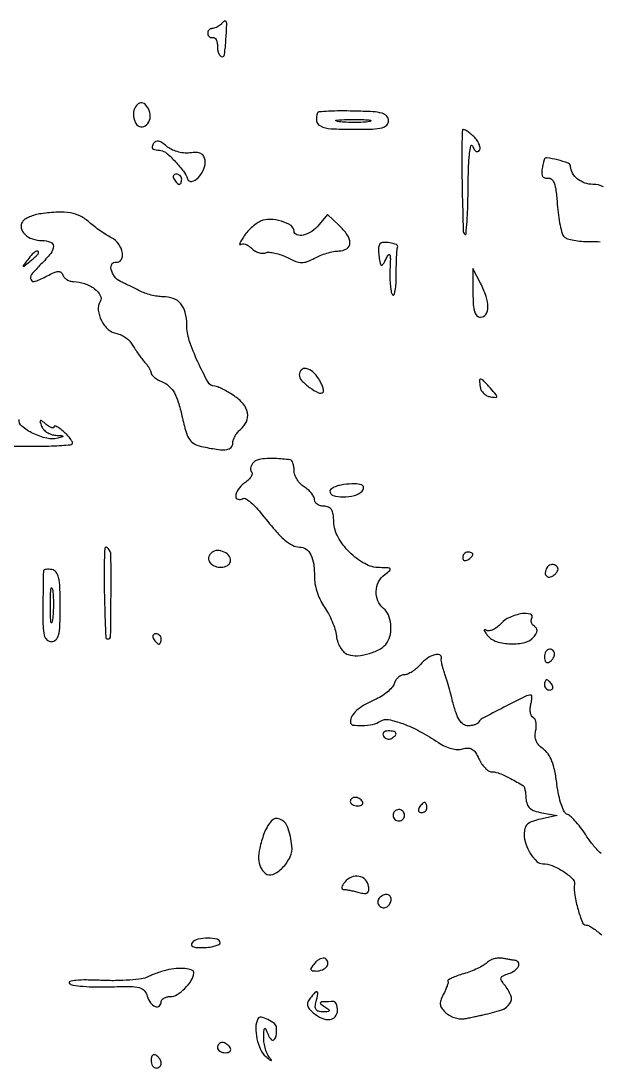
# Model space of a CAD drawing. Extents: x 0 to 5034, y 0 to 2560.
# Drawn here: x 3638.5 to 3751.9, y 733 to 938 of the extents above; entities that cross this region are included whole.
import ezdxf

# ---------------------------------------------------------------- set-up
doc = ezdxf.new("R2010")
doc.units = 0

msp = doc.modelspace()

# ---------------------------------------------------------------- linework, layer by layer
for points in [[(3677.583333, 937.25, -0.052335), (3677.228895, 936.962896, -0.038368), (3676.784375, 936.720312, -0.03908), (3676.322312, 936.554398, -0.066753), (3675.916667, 936.5, 0.111468), (3675.574851, 936.422839, 0.110936), (3675.298646, 936.20625, 0.10525), (3675.131695, 935.88169, 0.091513), (3675.1, 935.5, 0.093907), (3675.206961, 935.137515, 0.113761), (3675.435, 934.867188, 0.119228), (3675.749164, 934.732072, 0.11039), (3676.1, 934.75, -0.232169), (3676.442282, 934.685836, -0.114046), (3676.735625, 934.339063, -0.075282), (3676.934584, 933.748063, -0.04364), (3677, 933, 0.044491), (3677.068259, 932.234412, 0.064329), (3677.272868, 931.5875, 0.084193), (3677.573916, 931.150091, 0.202712), (3677.928911, 931, 0.382837), (3678.395371, 931.418492, 0.009673), (3678.668828, 934.484437, 0.009699), (3678.823056, 937.553217, 0.407511), (3678.416667, 937.995516, 0.194587), (3678.36297, 937.977087, 0.003712), (3678.1375, 937.77837, 0.008422), (3677.876808, 937.537123, 0.005469)], [(3660.699509, 920.659316, 0.076488), (3660.565839, 920.043451, 0.047164), (3660.590506, 919.300927, 0.046126), (3660.757543, 918.552737, 0.060507), (3661.050879, 917.917675, 0.224064), (3662.021365, 917.286861, 0.229344), (3663.111564, 917.642541, 0.15618), (3663.801713, 918.921971, 0.138688), (3663.664167, 920.432783, 0.087523), (3663.010407, 921.520931, 0.197231), (3662.166094, 921.945283, 0.219014), (3661.333627, 921.636724, 0.104936)], [(3696.58889, 920, 0.142704), (3696.387311, 918.442406, 0.249951), (3697.148608, 917.429784, 0.094645), (3699.231605, 916.903346, 0.014706), (3703.5, 916.777778, 0.007496), (3707.363986, 916.835709, 0.052558), (3709.228504, 917.088963, 0.141697), (3710.146873, 917.616667, 0.194326), (3710.5, 918.490951, 0.192961), (3710.14918, 919.366147, 0.136563), (3709.229353, 919.913621, 0.052915), (3707.382432, 920.211104, 0.008091), (3703.653755, 920.352062, 0.006897), (3701.013633, 920.372687, 0.010953), (3698.754375, 920.309668, 0.005058), (3696.867459, 920.196491, 0.279068)], [(3706.767909, 918.285474, -0.024559), (3705.487453, 918.154945, -0.012695), (3703.878422, 918.111345, -0.01259), (3702.218327, 918.150328, -0.018638), (3700.767909, 918.275269, -0.069146), (3700.205163, 918.425738, -0.756877), (3700.222448, 918.564056, -0.031761), (3701.352754, 918.662864, -0.005499), (3703.5, 918.690131, -0.005888), (3705.655786, 918.668409, -0.025342), (3706.934948, 918.575472, -0.556092), (3707.000181, 918.434198, -0.212532)], [(3724.958333, 916.654988, 0.016523), (3724.814346, 911.933256, 0.004975), (3724.904212, 904.749154, 0.001105), (3725.095481, 896.996863, 0.191936), (3725.416667, 896.25, 0.635041), (3725.651985, 896.33488, 0.005782), (3725.849292, 898.751042, 0.010144), (3726.001732, 901.820092, 0.005564), (3726.070285, 905.583333, -0.006904), (3726.148821, 909.341168, -0.017148), (3726.338486, 912.085727, -0.036552), (3726.599053, 913.547859, -0.7287), (3726.897783, 913.566376, 0.040731), (3727.245719, 912.85459, 0.118971), (3727.624753, 912.465969, 0.229709), (3727.986485, 912.42621, 0.170399), (3728.303916, 912.68273, 0.181096), (3728.409157, 913.214827, 0.068707), (3728.181644, 913.949687, 0.056447), (3727.684949, 914.759428, 0.043088), (3726.976419, 915.521341, 0.018192), (3726.214532, 916.162008, 0.037766), (3725.568333, 916.592161, 0.06422), (3725.121073, 916.772647, 0.471561)], [(3664.54026, 914.065143, 0.046688), (3664.211439, 913.401904, 0.292736), (3664.284036, 913.048493, 0.154808), (3664.70736, 912.821901, 0.013117), (3665.942761, 912.625, -0.148929), (3667.049545, 912.120743, -0.023785), (3668.775985, 910.44415, -0.026816), (3670.363977, 908.55447, -0.081051), (3671.143179, 907.070462, 0.38357), (3671.979316, 906.595578, 0.152069), (3673.227225, 907.306494, 0.086831), (3674.342934, 909.017221, 0.138959), (3674.564965, 910.735128, 0.096473), (3674.281988, 911.535178, 0.149134), (3673.745746, 912.027173, 0.106703), (3672.879821, 912.233311, 0.035536), (3671.570746, 912.167883, -0.056082), (3670.372165, 912.157173, -0.044566), (3669.100904, 912.404543, -0.045485), (3667.926273, 912.863068, -0.068228), (3667.018757, 913.483025, 0.034494), (3666.183711, 914.13999, 0.091998), (3665.492631, 914.443783, 0.151762), (3664.948715, 914.405352, 0.16278)], [(3668.5, 907, 0.029505), (3668.768994, 906.617226, 0.035638), (3669.066025, 906.29375, 0.038439), (3669.34829, 906.065539, 0.151918), (3669.559017, 906, 0.210953), (3669.727648, 906.07446, 0.081139), (3669.870461, 906.29375, 0.061769), (3669.967655, 906.617151, 0.042167), (3670, 907, 0.105053), (3669.918938, 907.381556, 0.099167), (3669.688914, 907.70625, 0.09642), (3669.345238, 907.923877, 0.093332), (3668.940983, 908, 0.108972), (3668.586039, 907.921712, 0.182303), (3668.3746, 907.70625, 0.161196), (3668.343488, 907.3821, 0.082592)], [(3642.50325, 900.258961, 0.030526), (3641.305071, 900.007797, 0.033347), (3640.182332, 899.617787, 0.035445), (3639.279019, 899.156816, 0.119184), (3638.810453, 898.693306, 0.19889), (3638.609619, 897.456048, 0.143338), (3639.308256, 896.225813, 0.1079), (3640.775915, 895.316634, 0.085116), (3642.622445, 895, -0.085815), (3644.315286, 894.7073, -0.327982), (3644.879859, 893.872285, -0.161024), (3644.36126, 892.488805, -0.026869), (3642.439394, 890.348485, 0.025529), (3640.613646, 888.326131, 0.303603), (3640.519678, 887.327134, 0.377795), (3641.350634, 887.021336, 0.029926), (3643.665143, 888.081827, -0.018215), (3645.034822, 888.748626, -0.090777), (3645.862822, 888.947371, -0.190722), (3646.392731, 888.77035, -0.137748), (3646.74697, 888.25, 0.105822), (3647.031665, 887.769395, 0.068347), (3647.532964, 887.356778, 0.064135), (3648.164816, 887.071507, 0.068792), (3648.833333, 886.964565, -0.076669), (3651.002567, 886.582599, -0.078341), (3652.938241, 885.565752, -0.105121), (3654.074569, 884.273455, -0.272824), (3654.049639, 883.080318, 0.168639), (3653.674232, 881.39712, 0.09052), (3654.300731, 879.337145, 0.088427), (3655.635483, 877.589303, 0.149433), (3657.284878, 876.801597, -0.073393), (3658.135542, 876.542739, -0.046509), (3659.028803, 876.0135, -0.045771), (3659.827823, 875.313692, -0.0619), (3660.397872, 874.542232, 0.015381), (3660.910899, 873.693112, 0.010484), (3661.543438, 872.758983, 0.010574), (3662.19215, 871.882826, 0.020868), (3662.75, 871.220803, -0.025462), (3663.228429, 870.642336, -0.027449), (3663.632812, 870.032101, -0.028415), (3663.918496, 869.47458, -0.104558), (3664, 869.089086, 0.195554), (3664.148604, 868.723662, 0.034973), (3664.709347, 868.223446, 0.033187), (3665.490085, 867.698271, 0.024572), (3666.414798, 867.220774, -0.083925), (3667.638227, 866.392759, -0.075714), (3668.57294, 865.181442, -0.052916), (3669.335969, 863.378419, -0.018613), (3670.0521, 860.657799, 0.01386), (3670.847172, 857.516287, 0.083084), (3671.565315, 855.996333, 0.133689), (3672.580543, 855.144995, 0.058723), (3674.262301, 854.59754, 0.013107), (3677.19951, 854.089771, 0.070137), (3678.821183, 854.081782, 0.173917), (3679.663988, 854.520027, 0.188926), (3680, 855.377555, -0.086594), (3680.107783, 855.995234, -0.04354), (3680.440625, 856.71614, -0.041499), (3680.926058, 857.421878, -0.048188), (3681.5, 858, 0.113681), (3682.671516, 859.535686, 0.154261), (3682.877573, 861.256421, 0.129541), (3682.04358, 863.007107, 0.069899), (3680.25, 864.608999, 0.014748), (3679.12382, 865.31496, 0.017234), (3678.014063, 865.915441, 0.016368), (3677.04984, 866.356231, 0.09278), (3676.5, 866.474009, -0.264922), (3675.154165, 867.287949, -0.020091), (3673.158463, 871.228998, -0.026851), (3671.494914, 875.45669, -0.080471), (3671, 878.51189, 0.060261), (3670.708302, 880.923391, 0.117757), (3669.827657, 882.635016, 0.131409), (3668.346666, 883.647901, 0.084836), (3666.286431, 884, -0.039551), (3665.238597, 884.083016, -0.022644), (3663.995522, 884.339406, -0.02251), (3662.761235, 884.712706, -0.034554), (3661.736431, 885.155426, 0.00219), (3660.770366, 885.649184, 0.001707), (3659.716327, 886.177587, 0.001725), (3658.730911, 886.663152, 0.004198), (3658, 887.012609, -0.123827), (3656.858485, 887.943262, -0.103435), (3656.198687, 889.365845, -0.188019), (3656.352358, 890.428901, -0.327934), (3657.126191, 890.776118, 0.314568), (3658.144702, 891.203786, 0.188047), (3658.406174, 892.549056, 0.107659), (3657.656615, 894.350627, 0.125539), (3656.256886, 895.559248, -0.023226), (3655.248992, 896.121611, -0.012718), (3654.066239, 896.897885, -0.012652), (3652.902758, 897.748959, -0.01968), (3651.949268, 898.545912, 0.06708), (3650.191402, 899.752678, 0.072186), (3648.219429, 900.413889, 0.056838), (3645.768305, 900.575522, 0.024477)], [(3685.451172, 898.794836, 0.051291), (3684.569754, 898.28439, 0.028977), (3683.61278, 897.50201, 0.028643), (3682.729722, 896.591757, 0.041462), (3682.069893, 895.686951, 0.009629), (3681.603693, 894.887527, 0.033763), (3681.349258, 894.348741, 0.280234), (3681.373811, 894.208037, 0.42397), (3681.487769, 894.202381, -0.182975), (3681.88086, 894.364174, -0.08647), (3682.431842, 894.284282, -0.067946), (3683.053088, 893.982506, -0.049421), (3683.647987, 893.494871, 0.062083), (3684.289956, 892.995202, 0.058043), (3685.049333, 892.654783, 0.062244), (3685.806234, 892.516154, 0.106203), (3686.438682, 892.614844, -0.112041), (3687.163335, 892.71937, -0.035112), (3688.254503, 892.554354, -0.033095), (3689.484234, 892.192133, -0.031168), (3690.6812, 891.664858, 0.026553), (3692.318551, 890.925485, 0.087946), (3693.474194, 890.696487, 0.0962), (3694.580214, 890.888198, 0.035551), (3696.021457, 891.557068, -0.031392), (3697.134977, 892.085134, -0.022691), (3698.432866, 892.536495, -0.023049), (3699.710415, 892.853494, -0.045376), (3700.75, 892.964565, 0.132459), (3702.309212, 893.411457, 0.262719), (3702.922316, 894.496175, 0.154891), (3702.408718, 896.117855, 0.051726), (3700.753168, 898.015332), (3698.506336, 900.108574), (3696.842876, 898.054287, -0.077384), (3695.462112, 896.804426, -0.084059), (3693.804056, 896.076883, -0.138779), (3692.530909, 896.115121, -0.327226), (3692, 896.839485, 0.25832), (3691.400312, 897.922777, 0.067469), (3689.523028, 898.772151, 0.062821), (3687.266899, 899.147079, 0.115923)], [(3708.689105, 894.160933, 0.097979), (3708.532582, 893.558353, 0.031064), (3708.535663, 892.62541, 0.027666), (3708.672678, 891.496037, 0.019672), (3708.945285, 890.25, 0.413515), (3709.103744, 890.156759, 0.149812), (3709.350257, 890.307812, 0.053469), (3709.686499, 890.782002, 0.020835), (3710.049683, 891.5, -0.052643), (3710.474956, 892.222798, -0.609362), (3710.725731, 892.18213, -0.084108), (3710.839239, 891.418997, -0.006162), (3710.770133, 889.292598, 0.016273), (3710.749731, 887.629529, 0.021307), (3710.845237, 886.112774, 0.019461), (3711.024127, 884.882629, 0.151665), (3711.290735, 884.375931, 0.541487), (3711.563059, 884.433169, 0.048467), (3711.791654, 885.245846, 0.030038), (3711.950129, 886.590854, 0.014308), (3712, 888.333333, -0.004962), (3712.018214, 890.168583, -0.006774), (3712.073438, 891.821476, -0.004618), (3712.151071, 893.201861, -0.074981), (3712.25, 893.654671, 0.405954), (3712.012452, 894.206533, 0.063043), (3710.747977, 894.552603, 0.054796), (3709.32815, 894.597689, 0.266982)], [(3639.872445, 891.25, 0.001576), (3638.99236, 890.120493, 0.377591), (3639, 890, 0.377591), (3639.120493, 889.99236, 0.001576), (3640.25, 890.872445, 0.012436), (3640.920402, 891.425681, 0.017649), (3641.485938, 891.952641, 0.013803), (3641.91885, 892.410139, 0.184603), (3642, 892.622445, 0.307699), (3641.806605, 892.90695, 0.241985), (3641.426111, 892.869516, 0.065617), (3640.76332, 892.306759, 0.017685)], [(3727.006161, 884.75, 0.015232), (3727.073805, 882.431305, 0.061345), (3727.329973, 881.04064, 0.125128), (3727.797822, 880.283791, 0.194439), (3728.5, 880, 0.253353), (3729.52673, 880.555935, 0.145345), (3729.939681, 881.941793, 0.081177), (3729.592184, 884.080537, 0.039435), (3728.506161, 886.635693), (3727.012321, 889.5)], [(3693, 868.740547, 0.194219), (3693.452253, 867.620181, 0.043231), (3695.039929, 866.235911, 0.042929), (3696.77222, 865.186071, 0.321553), (3697.666667, 865.333333, 0.240039), (3697.768334, 865.646152, 0.039602), (3697.615189, 866.282724, 0.036069), (3697.296107, 867.064837, 0.0247), (3696.828741, 867.902621, 0.071535), (3695.674422, 869.270095, 0.128562), (3694.374516, 869.932326, 0.240447), (3693.422007, 869.682525, 0.213765)], [(3728.421612, 866.333129, 0.09263), (3728.646753, 865.67682, 0.072374), (3729.109412, 865.080312, 0.071263), (3729.731133, 864.632391, 0.084275), (3730.419513, 864.408934, 0.016801), (3731.480636, 864.289449, 0.435285), (3731.671436, 864.464567, 0.18237), (3731.53755, 864.827239, 0.005286), (3730.431397, 866.075805, 0.00571), (3728.982671, 867.640342, 0.172957), (3728.512934, 867.878874, 0.473108), (3728.278537, 867.657664, 0.019066)], [(3683.953065, 851.443447, 0.062898), (3683.64616, 850.961555, 0.075527), (3683.492259, 850.447133, 0.088746), (3683.50957, 849.980733, 0.143797), (3683.698344, 849.63499, -0.272976), (3683.795108, 849.259836, -0.080208), (3683.531165, 848.700072, -0.056213), (3682.969138, 848.050137, -0.033634), (3682.172938, 847.408577, 0.088526), (3681.03834, 846.268962, 0.135819), (3680.581042, 844.962142, 0.357846), (3681.021304, 844.346317, 0.206985), (3681.977947, 844.486371, -0.276225), (3682.45932, 844.493382, -0.036913), (3683.333718, 843.897435, -0.034132), (3684.358315, 842.961384, -0.02216), (3685.414112, 841.752683, 0.008415), (3688.277092, 838.287316, 0.035151), (3690.174718, 836.359853, 0.061887), (3691.668805, 835.339208, 0.119487), (3693.067977, 835, -0.153696), (3694.354137, 834.59508, -0.129251), (3695.2823, 833.50139, -0.081249), (3695.831917, 831.62187, -0.030597), (3696, 828.87772, 0.052986), (3696.14129, 827.548181, 0.03032), (3696.575885, 825.992217, 0.029976), (3697.209624, 824.463206, 0.043402), (3697.960458, 823.209507, -0.03512), (3698.737942, 821.958713, -0.023689), (3699.451836, 820.436642, -0.023909), (3700.004508, 818.890925, -0.043005), (3700.284504, 817.574807, 0.049899), (3700.565666, 816.337126, 0.060434), (3701.076564, 815.262562, 0.067727), (3701.765872, 814.443822, 0.098234), (3702.574046, 813.959456, 0.107458), (3704.435933, 813.716044, 0.053719), (3706.779181, 814.170178, 0.054018), (3708.936829, 815.099499, 0.123066), (3710.214335, 816.312561, 0.097131), (3710.853282, 817.946747, 0.07149), (3710.924053, 819.894312, 0.073665), (3710.450826, 821.721091, 0.119953), (3709.5, 823, -0.119374), (3708.404298, 824.470263, -0.110608), (3708.062536, 826.322037, -0.10896), (3708.542719, 828.16503, -0.112863), (3709.75, 829.607954, 0.015228), (3710.746897, 830.413708, 0.393295), (3710.782199, 830.729983, 0.226399), (3710.417213, 830.923369, 0.007605), (3708.740898, 830.968197, -0.124732), (3705.81411, 831.745869, -0.069406), (3702.850165, 833.982653, -0.06916), (3700.599873, 836.957395, -0.120859), (3699.783211, 839.920007, 0.030922), (3699.648713, 841.406265, 0.102595), (3699.307839, 842.321446, 0.152886), (3698.721727, 842.821518, 0.101074), (3697.84782, 843, -0.066375), (3697.141456, 843.094184, -0.083481), (3696.542797, 843.369964, -0.099335), (3696.142407, 843.779167, -0.14513), (3696, 844.259453, 0.121331), (3695.859221, 844.831058, 0.047568), (3695.4125, 845.515842, 0.043473), (3694.765207, 846.196905, 0.041443), (3694, 846.767927, -0.063621), (3693.234941, 847.39336, -0.051408), (3692.5875, 848.235059, -0.053089), (3692.146968, 849.154347, -0.085407), (3692, 850.008474, 0.035672), (3691.9451, 850.776993, 0.051182), (3691.779687, 851.438854, 0.063826), (3691.537948, 851.909309, 0.218573), (3691.25, 852.081242, 0.012385), (3688.269939, 852.329553, 0.036403), (3686.21308, 852.299911, 0.055411), (3684.804097, 852.017384, 0.143337)], [(3701.75, 847.219284, 0.031551), (3700.696798, 847.016258, 0.045988), (3699.807813, 846.696355, 0.055888), (3699.187596, 846.316954, 0.231545), (3699, 845.933578, 0.333628), (3699.637863, 845.084033, 0.072273), (3701.574044, 844.814269, 0.063074), (3703.80313, 845.109868, 0.127462), (3705.337132, 845.970707, 0.225614), (3705.59723, 846.657417, 0.296809), (3705.197385, 847.173902, 0.090489), (3703.863164, 847.381652, 0.02534)], [(3654.954545, 834.666667, 0.017397), (3654.801393, 830.067155, 0.00734), (3654.90146, 823.885143, 0.001559), (3655.123181, 817.363092, 0.403389), (3655.5, 817, 0.409632), (3656.085704, 817.5766, 0.002636), (3656.168699, 825.560386, 0.003595), (3656.15249, 833.404201, 0.196508), (3655.590909, 834.742424, 0.062184), (3655.36102, 834.921281, 0.165351), (3655.160227, 834.96392, 0.232014), (3655.01922, 834.872651, 0.118628)], [(3676.088346, 834.054601, 0.081271), (3675.626723, 833.653176, 0.091894), (3675.340584, 833.141119, 0.100702), (3675.272243, 832.599769, 0.12018), (3675.430902, 832.111803, 0.138169), (3676.254859, 831.355485, 0.103313), (3677.45118, 831.034511, 0.107721), (3678.634821, 831.223565, 0.162463), (3679.429973, 831.886693, 0.254965), (3679.484338, 832.88723, 0.138446), (3678.648883, 833.839493, 0.11519), (3677.304206, 834.324455, 0.169172)], [(3725, 832.940983, 0.108972), (3725.078288, 832.586039, 0.182303), (3725.29375, 832.3746, 0.161196), (3725.6179, 832.343488, 0.082592), (3726, 832.5, 0.029505), (3726.382774, 832.768994, 0.035638), (3726.70625, 833.066025, 0.038439), (3726.934461, 833.34829, 0.151918), (3727, 833.559017, 0.210953), (3726.92554, 833.727648, 0.081139), (3726.70625, 833.870461, 0.061769), (3726.382849, 833.967655, 0.042167), (3726, 834, 0.105053), (3725.618444, 833.918938, 0.099167), (3725.29375, 833.688914, 0.09642), (3725.076123, 833.345238, 0.093332)], [(3642.944444, 830.411516, 0.029298), (3642.920813, 830.099578, 0.00038), (3642.888889, 828.13807, 0.0011), (3642.858645, 825.866702, 0.000721), (3642.833333, 823.25, 0.007753), (3642.8605, 819.516445, 0.054877), (3643.099562, 817.721774, 0.148097), (3643.623284, 816.840354, 0.187298), (3644.5, 816.5, 0.191111), (3645.379486, 816.848902, 0.143909), (3645.910049, 817.75525, 0.053405), (3646.164173, 819.597982, 0.007584), (3646.222222, 823.425055, 0.008702), (3646.158814, 827.068017, 0.046653), (3645.905523, 829.035322, 0.104955), (3645.413304, 830.107373, 0.198938), (3644.611111, 830.586571, 0.024082), (3643.989652, 830.647403, 0.038537), (3643.456944, 830.632689, 0.045466), (3643.068198, 830.555698, 0.295752)], [(3741.468963, 830.949781, 0.116221), (3741.141241, 829.967994, 0.258096), (3741.448742, 829.268926, 0.251496), (3742.214666, 829.146534, 0.113251), (3743.103799, 829.703799, 0.053431), (3743.515485, 830.214314, 0.136091), (3743.655459, 830.664644, 0.169261), (3743.531428, 831.059296, 0.094625), (3743.156231, 831.403444, 0.105525), (3742.716563, 831.560607, 0.099247), (3742.240657, 831.529717, 0.096292), (3741.801911, 831.315254, 0.09291)], [(3644.724731, 820.767909, -0.069146), (3644.574262, 820.205163, -0.756877), (3644.435944, 820.222448, -0.031761), (3644.337136, 821.352754, -0.005499), (3644.309869, 823.5, -0.005888), (3644.331591, 825.655786, -0.025342), (3644.424528, 826.934948, -0.556092), (3644.565802, 827.000181, -0.212532), (3644.714526, 826.767909, -0.024559), (3644.845055, 825.487453, -0.012695), (3644.888655, 823.878422, -0.01259), (3644.849672, 822.218327, -0.018638)], [(3732.521341, 820.023581, -0.045278), (3731.754483, 819.31668, -0.057855), (3730.930189, 818.824071, -0.069838), (3730.174439, 818.603777, -0.172598), (3729.616353, 818.71554, 0.118121), (3729.327911, 818.806133, 0.509579), (3729.231084, 818.690568, 0.092278), (3729.405376, 818.309726, 0.017071), (3729.872445, 817.691958, 0.149025), (3731.633264, 816.504259, 0.066728), (3734.416637, 816.042835, 0.06718), (3737.19339, 816.330229, 0.16158), (3738.926114, 817.410972, 0.042246), (3739.399075, 818.090157, 0.118701), (3739.562231, 818.641842, 0.164411), (3739.434061, 819.096706, 0.104543), (3739.032246, 819.480071, -0.086135), (3738.669239, 819.801951, -0.093945), (3738.449185, 820.218324, -0.10029), (3738.405, 820.663465, -0.113635), (3738.542705, 821.069098, 0.491254), (3738.24677, 821.856086, 0.117989), (3736.613647, 821.959064, 0.060226), (3734.202581, 821.233718, 0.10607)], [(3664.5, 817, 0.029505), (3664.768994, 816.617226, 0.035638), (3665.066025, 816.29375, 0.038439), (3665.34829, 816.065539, 0.151918), (3665.559017, 816, 0.210953), (3665.727648, 816.07446, 0.081139), (3665.870461, 816.29375, 0.061769), (3665.967655, 816.617151, 0.042167), (3666, 817, 0.105053), (3665.918938, 817.381556, 0.099167), (3665.688914, 817.70625, 0.09642), (3665.345238, 817.923877, 0.093332), (3664.940983, 818, 0.108972), (3664.586039, 817.921712, 0.182303), (3664.3746, 817.70625, 0.161196), (3664.343488, 817.3821, 0.082592)], [(3741, 813.440983, 0.066118), (3741.073267, 812.889346, 0.138808), (3741.29375, 812.521475, 0.191142), (3741.620352, 812.392057, 0.139169), (3742, 812.5, 0.06081), (3742.382515, 812.806203, 0.051032), (3742.70625, 813.2129, 0.053229), (3742.926698, 813.653442, 0.089642), (3743, 814.059017, 0.105429), (3742.923444, 814.418051, 0.099231), (3742.70625, 814.723586, 0.096318), (3742.381732, 814.928382, 0.092995), (3742, 815, 0.153634), (3741.618621, 814.879982, 0.097988), (3741.29375, 814.542039, 0.080552), (3741.074545, 814.037096, 0.062283)], [(3741, 808, 0.105053), (3741.081062, 807.618444, 0.099167), (3741.311086, 807.29375, 0.09642), (3741.654762, 807.076123, 0.093332), (3742.059017, 807, 0.108972), (3742.413961, 807.078288, 0.182303), (3742.6254, 807.29375, 0.161196), (3742.656512, 807.6179, 0.082592), (3742.5, 808, 0.029505), (3742.231006, 808.382774, 0.035638), (3741.933975, 808.70625, 0.038439), (3741.65171, 808.934461, 0.151918), (3741.440983, 809, 0.210953), (3741.272352, 808.92554, 0.081139), (3741.129539, 808.70625, 0.061769), (3741.032345, 808.382849, 0.042167)], [(3709.510081, 797.983688, 0.090427), (3709.820631, 797.639411, 0.095498), (3710.22714, 797.434921, 0.099685), (3710.665803, 797.401101, 0.108373), (3711.069098, 797.542705, 0.050477), (3711.838655, 798.13314, 0.315493), (3711.933879, 798.592818, 0.25701), (3711.519563, 798.914842, 0.039415), (3710.440983, 799, 0.067432), (3709.890269, 798.925389, 0.140899), (3709.524436, 798.701458, 0.190788), (3709.397824, 798.36964, 0.136093)], [(3703, 785.166667, 0.170324), (3703.111542, 784.848724, 0.094314), (3703.427703, 784.578125, 0.074868), (3703.899039, 784.395108, 0.055286), (3704.456011, 784.333333, 0.05773), (3704.976727, 784.393656, 0.124167), (3705.33303, 784.578125, 0.190804), (3705.471218, 784.850897, 0.16277), (3705.396994, 785.166667, 0.071639), (3705.130304, 785.485481, 0.05288), (3704.756842, 785.755208, 0.053298), (3704.339084, 785.938439, 0.076861), (3703.940983, 786, 0.087308), (3703.581686, 785.936779, 0.094392), (3703.276414, 785.755208, 0.100145), (3703.072214, 785.484563, 0.112153)], [(3711.552786, 783.08541, 0.099038), (3711.401684, 782.679226, 0.097945), (3711.417584, 782.244476, 0.097945), (3711.597789, 781.848514, 0.099038), (3711.91459, 781.552786, 0.099038), (3712.320774, 781.401684, 0.097945), (3712.755524, 781.417584, 0.097945), (3713.151486, 781.597789, 0.099038), (3713.447214, 781.91459, 0.099038), (3713.598316, 782.320774, 0.097945), (3713.582416, 782.755524, 0.097945), (3713.402211, 783.151486, 0.099038), (3713.08541, 783.447214, 0.099038), (3712.679226, 783.598316, 0.097945), (3712.244476, 783.582416, 0.097945), (3711.848514, 783.402211, 0.099038)], [(3716.5, 784, 0.082592), (3716.343488, 783.6179, 0.161196), (3716.3746, 783.29375, 0.182303), (3716.586039, 783.078288, 0.108972), (3716.940983, 783, 0.093332), (3717.345238, 783.076123, 0.09642), (3717.688914, 783.29375, 0.099167), (3717.918938, 783.618444, 0.105053), (3718, 784, 0.042167), (3717.967655, 784.382849, 0.061769), (3717.870461, 784.70625, 0.081139), (3717.727648, 784.92554, 0.210953), (3717.559017, 785, 0.151918), (3717.34829, 784.934461, 0.038439), (3717.066025, 784.70625, 0.035638), (3716.768994, 784.382774, 0.029505)], [(3686.097825, 778.850777, 0.025652), (3685.276232, 776.037472, 0.066068), (3685.063377, 773.935099, 0.096005), (3685.422175, 772.34897, 0.116569), (3686.337417, 771.134932, 0.280116), (3687.848005, 770.912046, 0.099702), (3689.726199, 772.192819, 0.083586), (3691.215728, 774.338696, 0.138059), (3691.576974, 776.5, 0.055753), (3690.771174, 780.100699, 0.211563), (3689.238121, 781.751174, 0.328287), (3687.535654, 781.35414, 0.093231)], [(3701.921243, 769.405104, 0.035812), (3701.534218, 768.864277, 0.08657), (3701.353943, 768.408738, 0.187159), (3701.40287, 768.116562, 0.260459), (3701.627555, 767.986345, -0.035993), (3702.100751, 767.944785, -0.008479), (3702.882856, 767.805278, -0.008689), (3703.778798, 767.613518, -0.008454), (3704.675786, 767.389121, 0.032808), (3705.757047, 767.173931, 0.172393), (3706.340259, 767.298586, 0.233505), (3706.611325, 767.730936, 0.061815), (3706.592657, 768.569648, 0.156152), (3705.966363, 769.848075, 0.158429), (3704.717672, 770.516068, 0.142938), (3703.210779, 770.354245, 0.122391)], [(3708.542705, 766.069098, 0.195483), (3708.412739, 765.300347, 0.177971), (3708.849183, 764.620737, 0.173509), (3709.632003, 764.375083, 0.18866), (3710.36052, 764.693853, 0.094258), (3710.860497, 765.428701, 0.135693), (3710.969472, 766.203471, 0.182678), (3710.664889, 766.772622, 0.181466), (3710.059017, 767, 0.08447), (3709.65652, 766.931514, 0.05343), (3709.225445, 766.726548, 0.051896), (3708.832549, 766.425195, 0.064898)], [(3672.028358, 757.535456, 0.227365), (3671.921654, 757.110858, 0.250729), (3672.190136, 756.787046, 0.084083), (3672.984863, 756.609794, 0.020437), (3674.333969, 756.595221, 0.025005), (3675.547154, 756.692565, 0.039259), (3676.569978, 756.909017, 0.046241), (3677.297544, 757.199141, 0.281863), (3677.5, 757.529747, 0.346224), (3676.948158, 758.231159, 0.0592), (3675.144102, 758.44742, 0.055011), (3673.168391, 758.231473, 0.166175)], [(3695.990862, 753.48899, 0.020503), (3695.380863, 752.689439, 0.209835), (3695.301216, 752.290494, 0.309419), (3695.547214, 752.059463, 0.038489), (3696.318538, 752, 0.097687), (3697.53132, 752.239229, 0.13552), (3698.402845, 752.914106, 0.207611), (3698.597001, 753.73197, 0.213376), (3698.129619, 754.419891, 0.16352), (3697.692105, 754.522056, 0.079103), (3697.128869, 754.37665, 0.065296), (3696.530512, 754.01722, 0.05173)], [(3729.735128, 753.61679, -0.062866), (3729.037301, 753.086512, -0.020314), (3727.886002, 752.481828, -0.019895), (3726.53834, 751.906935, -0.021077), (3725.174668, 751.453091, 0.01491), (3723.91707, 751.051702, 0.025486), (3722.897919, 750.633096, 0.023939), (3722.166544, 750.24434, 0.390417), (3722.093648, 750, -0.17568), (3722.126975, 749.688825, -0.021683), (3721.932257, 749.022911, -0.023493), (3721.618698, 748.225883, -0.017403), (3721.201158, 747.375867, 0.040269), (3720.697615, 746.220166, 0.122944), (3720.624886, 745.374053, 0.128396), (3720.958718, 744.614938, 0.045754), (3721.782178, 743.75054, 0.062413), (3722.587144, 743.207435, 0.046789), (3723.58289, 742.815063, 0.047645), (3724.608364, 742.621417, 0.075301), (3725.5, 742.673994, 0.000065), (3726.375321, 742.859964, 0.000047), (3727.353125, 743.067938, 0.000047), (3728.283794, 743.26607, 0.000102), (3729, 743.418769, 0.028948), (3732.645587, 744.420434, 0.159092), (3734.25825, 745.625052, 0.256194), (3734.433802, 747.184568, 0.075951), (3733.15352, 749.31502, -0.039152), (3732.56661, 750.146834, -0.225498), (3732.518117, 750.668903, -0.200069), (3732.894889, 751.076697, -0.030675), (3733.94735, 751.48329, 0.075392), (3735.172805, 752.087134, 0.124882), (3735.923502, 752.953505, 0.260574), (3735.891515, 753.675052, 0.23283), (3735.25, 754.076511, -0.012207), (3734.848186, 754.12744, -0.003138), (3734.201881, 754.229596, -0.003193), (3733.465821, 754.355512, -0.003242), (3732.735128, 754.49021, 0.068648), (3731.968609, 754.529873, 0.049522), (3731.125868, 754.372733, 0.04986), (3730.33783, 754.055286, 0.073329)], [(3667.5, 752.268131, 0.024037), (3666.583199, 752.05193, 0.012793), (3665.471015, 751.701496, 0.012706), (3664.350476, 751.284532, 0.019271), (3663.401328, 750.86046, -0.080185), (3662.160272, 750.478334, -0.015734), (3659.831759, 750.227757, -0.016322), (3657.071068, 750.108716, -0.014496), (3654.196676, 750.162008, 0.009635), (3651.33846, 750.242803, 0.025337), (3649.290647, 750.157415, 0.044326), (3648.098547, 749.939344, 0.575626), (3648.006546, 749.588802, 0.16105), (3648.701126, 749.241645, 0.014126), (3650.68193, 749.011062, 0.017378), (3653.116249, 748.882204, 0.012639), (3655.828149, 748.901581, -0.007297), (3659.88983, 748.974001, -0.061419), (3661.705339, 748.756102, -0.151768), (3662.684063, 748.164933, -0.118148), (3663.273332, 747.062779, 0.094394), (3663.876767, 745.794222, 0.142682), (3664.840211, 745.054012, 0.278441), (3665.630794, 745.190916, 0.217381), (3666, 746, -0.173062), (3666.136147, 746.381567, -0.093597), (3666.522652, 746.70625, -0.073949), (3667.098578, 746.925933, -0.054248), (3667.779241, 747, 0.142153), (3669.089341, 747.380152, 0.053391), (3670.600099, 748.58077, 0.053076), (3671.856915, 750.114289, 0.111325), (3672.395285, 751.549955, 0.323), (3672.097778, 752.110673, 0.078277), (3671.035611, 752.441457, 0.052347), (3669.428033, 752.507515, 0.030008)], [(3695.125976, 746.651792, 0.072932), (3694.683228, 745.924957, 0.156503), (3694.624213, 745.278386, 0.12499), (3694.957171, 744.61991, 0.038996), (3695.753531, 743.838386, 0.06697), (3697.441322, 742.770082, 0.129991), (3699.002516, 742.49883, 0.200503), (3700.069546, 743.05741, 0.174946), (3700.5, 744.25, 0.040942), (3700.445043, 744.920036, 0.060377), (3700.279687, 745.485937, 0.079389), (3700.036908, 745.870321, 0.215499), (3699.75, 746, 0.004319), (3697.703478, 745.982323, 0.12613), (3697.203704, 745.844968, 0.528688), (3697.183494, 745.589622, 0.02585), (3698, 745, -0.0134), (3698.806442, 744.447652, -0.336918), (3698.879324, 744.206517, -0.298254), (3698.663841, 744.047863, -0.011687), (3697.633369, 744.015313, -0.063039), (3696.778321, 744.116427, -0.185086), (3696.300491, 744.450142, -0.165689), (3696.137278, 745.047477, -0.048565), (3696.289749, 746, 0.010408), (3696.662713, 747.558011, 0.329838), (3696.510421, 747.896256, 0.349468), (3696.155384, 747.838282, 0.010952)], [(3684.918758, 742.661516, 0.114402), (3684.51049, 740.980274, 0.053993), (3684.729057, 738.744934, 0.054007), (3685.420694, 736.609756, 0.115097), (3686.465236, 735.236735, 0.007401), (3687.207224, 734.641055, 0.085582), (3687.535101, 734.465788, 0.72465), (3687.592469, 734.543356, 0.025817), (3687.25, 734.976534, -0.071768), (3686.77555, 735.70496, -0.03637), (3686.387834, 736.730919, -0.035197), (3686.135384, 737.869228, -0.043887), (3686.070285, 738.95, -0.00443), (3686.12538, 740.462258, -0.225014), (3686.260543, 740.71693, -0.484339), (3686.445121, 740.667458, -0.008399), (3686.897783, 739.566376, 0.085695), (3687.480953, 738.602742, 0.402907), (3688.065901, 738.550197, 0.194856), (3688.503189, 739.332924, 0.042709), (3688.564866, 740.904671, 0.217319), (3688.153951, 741.705406, 0.054972), (3686.882228, 742.500675, 0.058644), (3685.546584, 742.960947, 0.342375)], [(3677, 737, 0.153634), (3677.120018, 736.618621, 0.097988), (3677.457961, 736.29375, 0.080552), (3677.962904, 736.074545, 0.062283), (3678.559017, 736, 0.066118), (3679.110654, 736.073267, 0.138808), (3679.478525, 736.29375, 0.191142), (3679.607943, 736.620352, 0.139169), (3679.5, 737, 0.06081), (3679.193797, 737.382515, 0.051032), (3678.7871, 737.70625, 0.053229), (3678.346558, 737.926698, 0.089642), (3677.940983, 738, 0.105429), (3677.581949, 737.923444, 0.099231), (3677.276414, 737.70625, 0.096318), (3677.071618, 737.381732, 0.092995)], [(3664, 734.559017, 0.062283), (3664.074545, 733.962904, 0.080552), (3664.29375, 733.457961, 0.097988), (3664.618621, 733.120018, 0.153634), (3665, 733, 0.092995), (3665.381732, 733.071618, 0.096318), (3665.70625, 733.276414, 0.099231), (3665.923444, 733.581949, 0.105429), (3666, 733.940983, 0.089642), (3665.926698, 734.346558, 0.053229), (3665.70625, 734.7871, 0.051032), (3665.382515, 735.193797, 0.06081), (3665, 735.5, 0.139169), (3664.620352, 735.607943, 0.191142), (3664.29375, 735.478525, 0.138808), (3664.073267, 735.110654, 0.066118)]]:
    msp.add_lwpolyline(points, format="xyb", close=True)
for points in [[(3752.550772, 905.524269, 0.114469), (3750.5, 906, -0.083709), (3748.90689, 906.268599, -0.085128), (3747.500203, 907.044224, -0.091734), (3746.512463, 908.183931, -0.119878), (3746.116126, 909.5, 0.29917), (3745.633726, 910.154332, 0.026465), (3743.576044, 910.793562, 0.026712), (3741.495244, 911.204269, 0.386429), (3740.923489, 910.816422, 0.01607), (3740.514969, 908.852721, 0.093431), (3740.52902, 907.800113, 0.241243), (3740.916186, 907.314534, 0.153051), (3741.650136, 907.225662, -0.226771), (3742.370185, 907.031989, -0.128885), (3742.894691, 906.274601, -0.056805), (3743.259632, 904.756008, -0.012668), (3743.518442, 902.096783, 0.015217), (3743.737696, 899.957138, 0.019226), (3744.076161, 897.997061, 0.017595), (3744.473968, 896.403446, 0.127074), (3744.872219, 895.727781, 0.125464), (3745.496628, 895.35707, 0.026526), (3746.739207, 895.062049, 0.026216), (3748.256641, 894.867289, 0.022261), (3749.871715, 894.817666, -0.021789), (3751.937929, 894.756136, -0.079883)], [(3636.5, 854.750498), (3642.291667, 854.750249, 0.007477), (3644.544589, 854.783844, 0.011051), (3646.518468, 854.886509, 0.006482), (3648.157709, 855.029532, 0.173049), (3648.547797, 855.214464, 0.310759), (3648.602053, 855.507952, 0.043718), (3648.286524, 856.075802, 0.037293), (3647.741489, 856.765022, 0.022898), (3647.006131, 857.494452, 0.020115), (3646.235392, 858.13752, 0.044429), (3645.589301, 858.548294, 0.090145), (3645.164441, 858.678655, 0.449185), (3645, 858.532543, -0.331801), (3644.865104, 858.351644, -0.150751), (3644.55265, 858.354748, -0.067223), (3644.062288, 858.587658, -0.028771), (3643.477108, 859.018999, 0.008807), (3642.617386, 859.707299, 0.27071), (3642.355597, 859.741192, 0.389672), (3642.264678, 859.541716, 0.012731), (3642.584097, 858.641444, 0.09756), (3642.983953, 858.004952, 0.062703), (3643.65846, 857.448099, 0.059763), (3644.490622, 857.050712, 0.068119), (3645.356989, 856.883999, -0.004418), (3646.529904, 856.810109, -0.234281), (3646.718447, 856.699128, -0.503215), (3646.669345, 856.56623, -0.007361), (3645.733481, 856.307493, -0.122337), (3643.573696, 856.282557, -0.056086), (3640.904238, 857.23879, -0.057865), (3638.716793, 858.645904, -0.267401), (3638.205575, 860, 0.097881)], [(3752.077883, 775.013532, -0.02429), (3750.509148, 776.672987, -0.036425), (3749.325697, 778.276113, 0.018065), (3748.3002, 779.777578, 0.020749), (3747.212854, 781.130918, 0.020368), (3746.206696, 782.191508, 0.101494), (3745.518839, 782.631145, -0.182783), (3744.908964, 783.174719, -0.03678), (3744.322331, 784.532933, -0.032505), (3743.812399, 786.381193, -0.019982), (3743.44303, 788.609677, 0.020145), (3743.018596, 791.165194, 0.042453), (3742.444596, 793.090647, 0.055965), (3741.698869, 794.500973, 0.090642), (3740.748468, 795.463626, -0.056532), (3739.906555, 796.207955, -0.08323), (3739.376793, 797.038438, -0.089257), (3739.169191, 797.950946, -0.075502), (3739.273098, 798.936327, 0.049103), (3739.405705, 799.770491, 0.056972), (3739.362103, 800.572709, 0.065915), (3739.160085, 801.226338, 0.147512), (3738.819002, 801.611863, -0.137726), (3738.475195, 801.985763, -0.068242), (3738.262493, 802.599746, -0.059764), (3738.204332, 803.345489, -0.053607), (3738.319262, 804.112859, 0.017764), (3738.481295, 804.83659, 0.031126), (3738.55628, 805.445652, 0.034889), (3738.552064, 805.890136, 0.391193), (3738.433132, 806, 0.114417), (3737.22854, 805.720692, 0.004255), (3733.036601, 803.621851, 0.003217), (3728.787954, 801.414606, 0.168313), (3728.166667, 800.75, -0.152183), (3727.913762, 800.461806, -0.052159), (3727.406405, 800.220312, -0.046045), (3726.754938, 800.055352, -0.039014), (3726.046628, 800, -0.155034), (3725.150584, 800.284676, -0.097831), (3724.387782, 801.08641, -0.058987), (3723.70364, 802.511264, -0.019223), (3723.032246, 804.75, 0.003087), (3722.521077, 806.678534, 0.003368), (3722.000393, 808.545312, 0.003158), (3721.533906, 810.137199, 0.016637), (3721.243526, 811, -0.022904), (3721.040467, 811.629318, -0.022352), (3720.893925, 812.279688, -0.022911), (3720.817242, 812.861208, -0.073606), (3720.841241, 813.25, 0.362626), (3720.508507, 813.878105, 0.172476), (3719.528942, 813.923482, 0.079807), (3718.053414, 813.202373, 0.062292), (3716.732028, 812, -0.037516), (3715.970248, 811.234704, -0.036941), (3715.098903, 810.5875, -0.039394), (3714.250755, 810.139177, -0.102232), (3713.577175, 810, 0.109061), (3712.984237, 809.86911, 0.071366), (3712.395259, 809.485734, 0.066559), (3711.899422, 808.91853, 0.06964), (3711.579127, 808.249308, -0.10517), (3711.140759, 807.478149, -0.037851), (3710.228565, 806.595993, -0.035517), (3709.0509, 805.751705, -0.035162), (3707.76174, 805.079421, 0.02648), (3705.675261, 804.036972, 0.055856), (3704.212628, 802.975268, 0.076629), (3703.332482, 801.883199, 0.126921), (3703.015313, 800.75, 0.373903), (3703.509749, 800.157238, 0.047365), (3705.310263, 800.039467, 0.046215), (3707.369531, 800.291336, 0.087798), (3708.909653, 800.923001, -0.192663), (3710.491709, 801.216941, -0.039609), (3713.276916, 800.427676, -0.035395), (3716.642241, 798.900225, -0.023901), (3720.249314, 796.715274, 0.039253), (3721.504462, 796.006658, 0.046047), (3722.79083, 795.546602, 0.051271), (3723.992503, 795.366237, 0.088697), (3724.991219, 795.497213, -0.075849), (3726.005237, 795.656617, -0.139187), (3726.804441, 795.433641, -0.11089), (3727.485987, 794.773358, -0.038228), (3728.15242, 793.564819, 0.040542), (3728.699526, 792.583425, 0.046861), (3729.375211, 791.753415, 0.052941), (3730.072236, 791.180359, 0.146616), (3730.674084, 791, -0.069291), (3731.619669, 790.868327, -0.033971), (3732.766445, 790.456676, -0.02065), (3734.358414, 789.680095, -0.005187), (3736.885018, 788.281649, -0.198138), (3737.041782, 788.081194, -0.018591), (3737.190713, 787.460002, -0.021601), (3737.312938, 786.677444, -0.015295), (3737.385018, 785.791174, 0.073953), (3737.607351, 784.68414, 0.122744), (3738.13431, 783.897291, 0.100415), (3739.054821, 783.350173, 0.038572), (3740.5, 782.967272), (3743.5, 782.415494), (3740.25, 781.732747, 0.031511), (3738.632195, 781.284892, 0.102907), (3737.68331, 780.718474, 0.136509), (3737.188099, 779.921898, 0.07485), (3737.031803, 778.775, 0.080284), (3737.362264, 776.89724, 0.056716), (3738.291219, 774.962994, 0.060078), (3739.501466, 773.469632, 0.194842), (3740.660878, 773, -0.097331), (3742.503943, 772.637794, -0.045909), (3744.663983, 771.513652, -0.044354), (3746.448913, 770.12762, -0.232665), (3746.879402, 769, 0.063323), (3746.953672, 766.814656, 0.02952), (3747.571928, 764.043031, 0.022122), (3748.417434, 761.514786, 0.310385), (3749.166813, 761, -0.122185), (3749.651856, 760.879674, -0.023013), (3750.44492, 760.4125, -0.023373), (3751.341247, 759.765673, -0.019548), (3752.230375, 759, 0.024623)]]:
    msp.add_lwpolyline(points, format="xyb")

doc.saveas('drawing.dxf')
